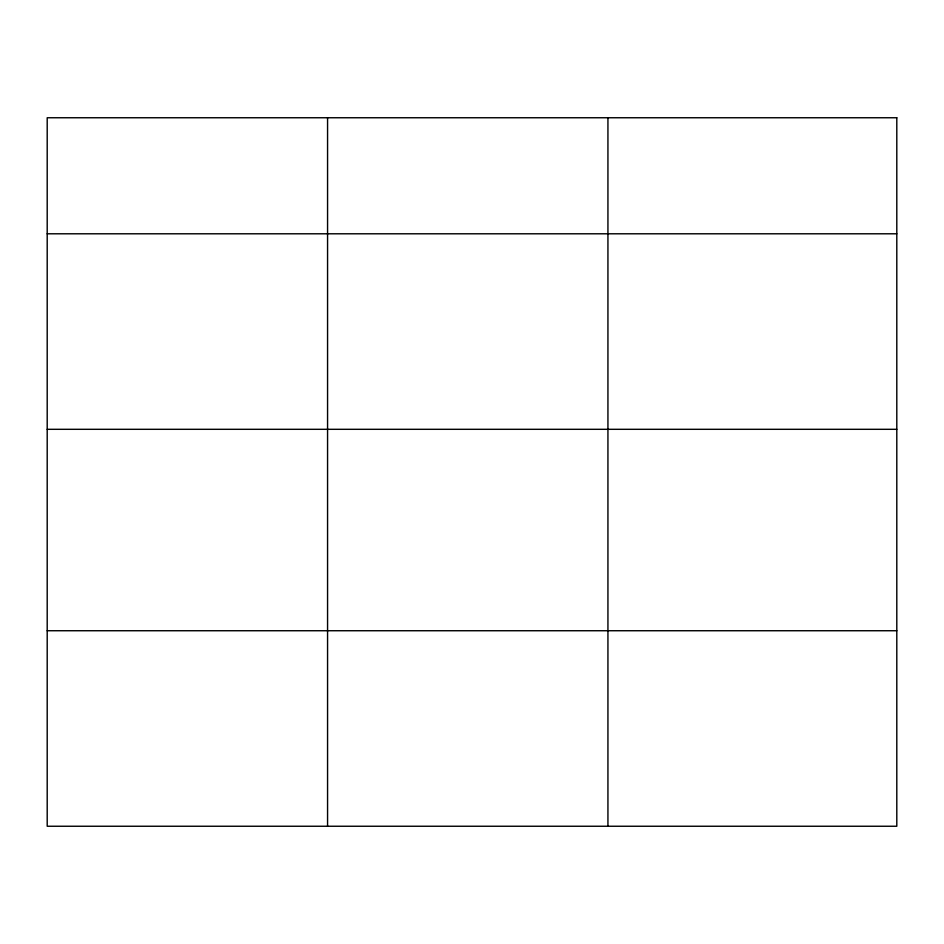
<?xml version="1.0" encoding="UTF-8"?>
<svg xmlns="http://www.w3.org/2000/svg" width="944" height="944" viewBox="0 0 944 944"><rect width="100%" height="100%" fill="white"/><g stroke="black" fill="none" stroke-linecap="round" stroke-linejoin="round"><path stroke-width="1.42" d="M47.2 233.793L896.8 233.793M47.2 429.308L896.8 429.308M47.2 630.734L896.8 630.734M607.936 117.752L607.936 826.248M327.568 117.752L327.568 826.248M896.8 117.752L47.2 117.752L47.2 826.248L896.8 826.248L896.8 117.752"/></g></svg>
